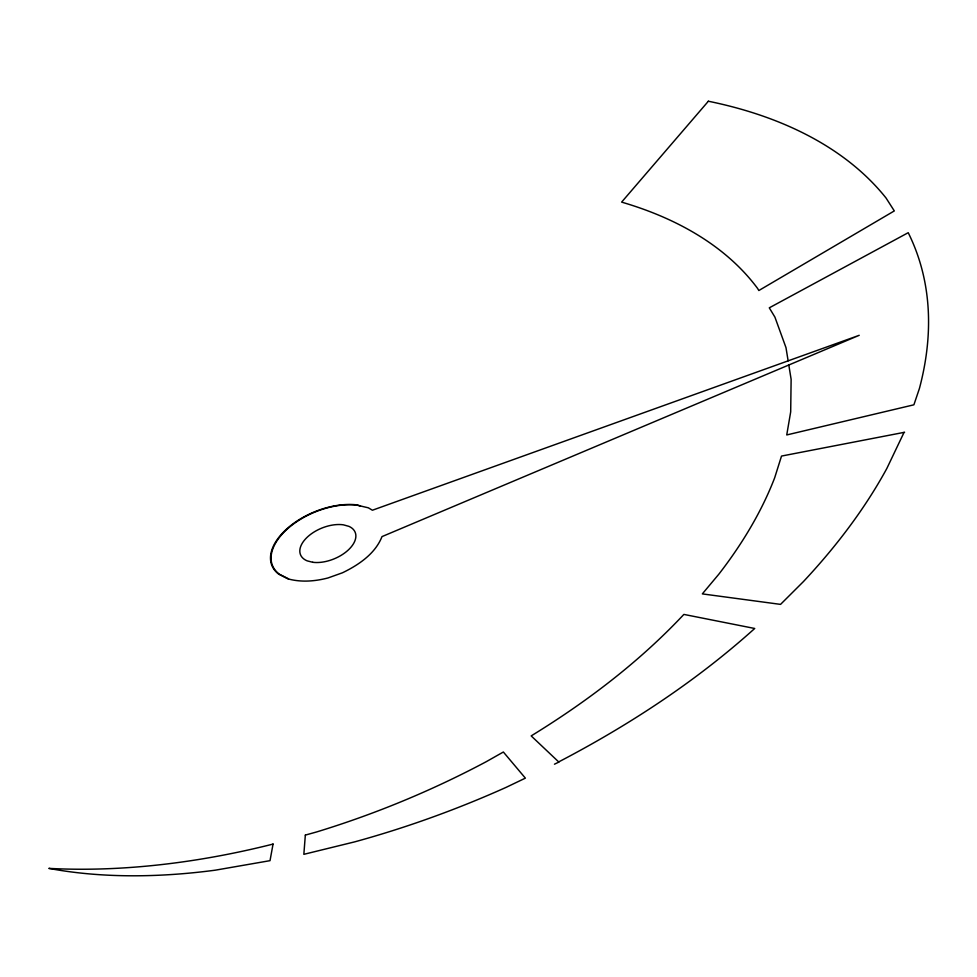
<?xml version="1.0" encoding="UTF-8"?>
<svg xmlns="http://www.w3.org/2000/svg" width="977" height="977" viewBox="0 0 977 977"><rect width="100%" height="100%" fill="white"/><g stroke="black" fill="none" stroke-linecap="round" stroke-linejoin="round"><path stroke-width="1.47" d="M904.055 432.384L886.872 468.398A599.817 337.102 -23.7 0 1 803.412 581.596L780.55 604.384L702.329 593.894L718.803 574.232A536.898 300.366 -21.8 0 0 774.688 477.753L781.515 456.064L904.592 432.274M558.685 761.913C628.883 725.264 695.758 681.531 754.708 628.48L683.876 614.411C639.19 662.027 586.725 701.828 531.183 735.901L558.868 762.084L554.46 764.197M288.52 578.811L279.349 574.195A59.426 33.352 -22.4 0 1 287.482 528.875A59.426 33.352 -22.4 0 1 356.678 505.085L368.317 507.808L372.42 510.226L859.223 335.306L381.995 536.605C375.229 553.8 358.571 564.987 342.487 572.778L327.93 577.981C314.802 581.376 300.94 582.487 287.775 578.799L278.64 574.11A59.695 33.511 -22.4 0 1 287.226 528.496A59.695 33.511 -22.4 0 1 356.788 504.865L360.415 505.964M788.134 360.855L785.984 347.629L774.92 317.134L769.29 307.828L908.219 232.697A599.817 337.102 -23.7 0 1 919.394 388.565L913.898 404.808L786.741 434.948L790.686 411.867L791.126 379.345L788.805 365.007M305.337 835.091L303.847 854.325L354.627 841.881A599.817 337.102 -23.7 0 0 506.123 787.364L525.37 778.144L503.363 752.009L486.534 761.535A536.898 300.366 -21.8 0 1 316.328 832.038L305.337 835.091M273.059 844.055L270.018 860.664L215.392 870.165A466.078 248.439 -22.4 0 1 48.85 868.382A536.898 300.366 -21.8 0 0 271.716 844.421L273.059 844.055M708.362 101.229L621.628 202.117A536.898 300.366 -21.8 0 1 757.554 288.386L758.848 290.523L894.309 210.922L886.041 198.013A599.817 337.102 -23.7 0 0 708.362 101.229M312.774 562.288L307.205 560.871A29.542 16.572 -22.4 0 1 306.546 537.875A29.542 16.572 -22.4 0 1 343.403 524.832L348.936 526.371A29.542 16.572 -22.4 0 1 349.107 549.208A29.542 16.572 -22.4 0 1 312.774 562.288"/></g></svg>
